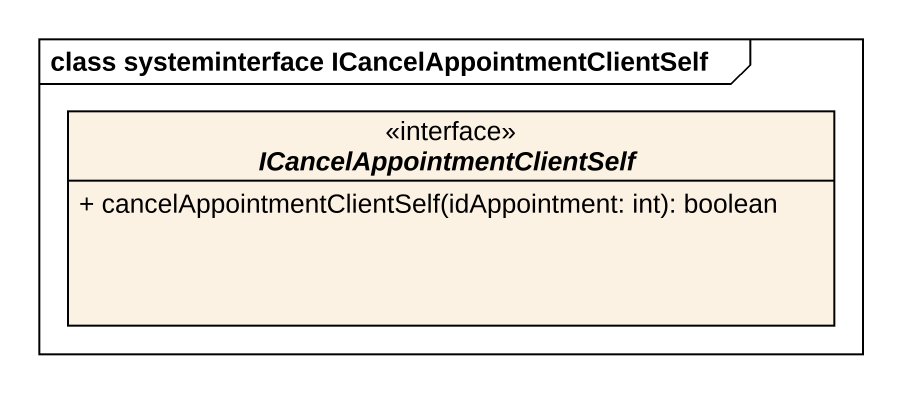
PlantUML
@startuml
mainframe class systeminterface ICancelAppointmentClientSelf
hide circle
hide empty members
skinparam classAttributeIconSize 0
interface ICancelAppointmentClientSelf {
  + cancelAppointmentClientSelf(idAppointment: int): boolean
}
@enduml
